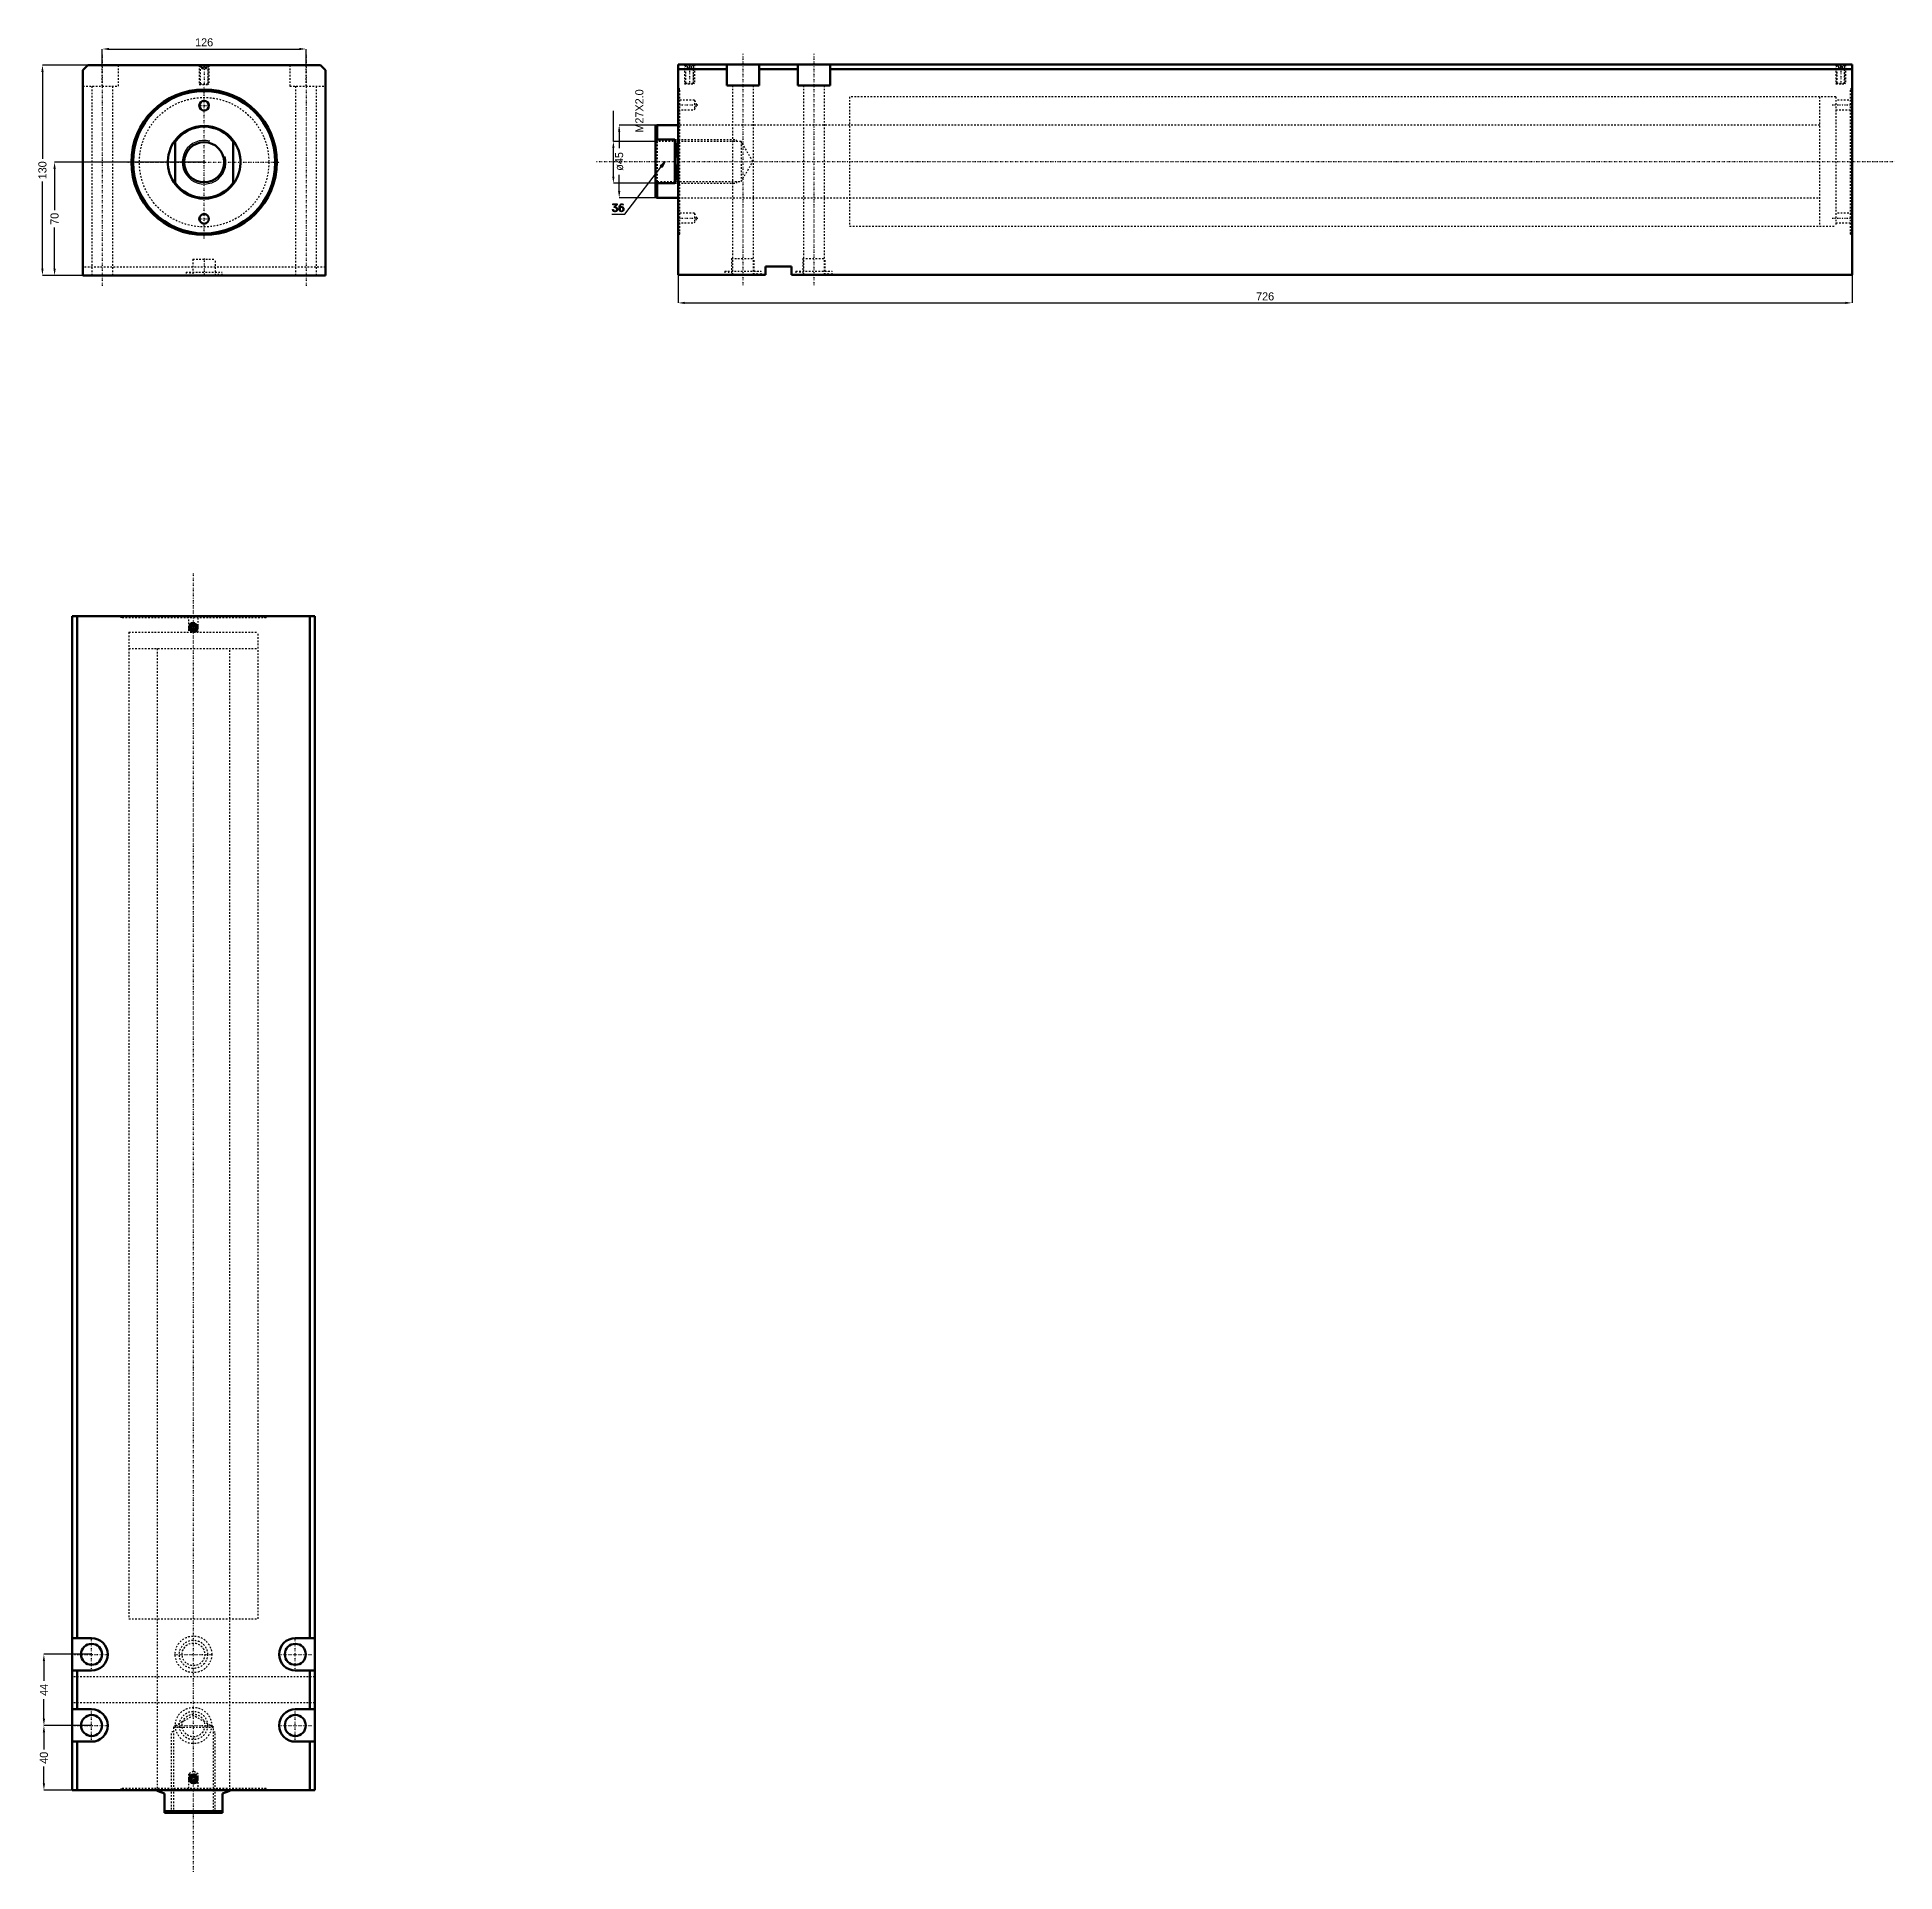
# Model space of a CAD drawing. Header units: millimetres. Extents: x -103 to 1046, y -1057 to 77.
import ezdxf

# ---------------------------------------------------------------- set-up
doc = ezdxf.new("R2010")
doc.units = ezdxf.units.MM
doc.linetypes.add('Center', pattern=[1.5, 0.45, -0.5, 0.05, -0.5])
doc.linetypes.add('Dashed', pattern=[2, 1, -1])
for name, color, linetype, lineweight in [('2d ConnectionPoints', 7, 'Continuous', 50), ('AM_0', 7, 'Continuous', 50), ('AM_5', 3, 'Continuous', 25), ('AM_7', 7, 'Center', 25), ('AM_9', 6, 'Dashed', 25)]:
    doc.layers.add(name, color=color, linetype=linetype, lineweight=lineweight)
doc.dimstyles.new('ISO-25', dxfattribs={"dimtxt": 2.5, "dimasz": 2.5, "dimexe": 1.25, "dimexo": 0.625, "dimtad": 1, "dimtxsty": 'Standard', "dimcen": 2.5, "dimadec": 0, "dimazin": 0, "dimtfac": 1, "dimtmove": 0, "dimatfit": 3, "dimfxl": 0, "dimarcsym": 0})

# ---------------------------------------------------------------- blocks, each defined once
blk = doc.blocks.new('1_JECX_MF_INLA_80_600_0_rod__0_in_JECX_MF_160_INLA_80_600_0__0')
at = {"layer": 'AM_0'}
for p, q in [((-18, -13.5), (-18, 13.5)), ((18, 13.5), (18, -13.5))]:
    blk.add_line(p, q, dxfattribs=at)
for points in [[(-18, 13.5), (-19.1, 11.9), (-20.1, 10.2), (-20.9, 8.4), (-21.5, 6.5), (-22, 4.6), (-22.3, 2.7), (-22.5, 0.7), (-22.5, -1.2), (-22.3, -3.2), (-21.9, -5.1), (-21.4, -7), (-20.7, -8.8), (-19.8, -10.6), (-18.8, -12.3), (-18, -13.5)], [(18, -13.5), (19.1, -11.9), (20.1, -10.2), (20.9, -8.4), (21.5, -6.5), (22, -4.6), (22.3, -2.7), (22.5, -0.7), (22.5, 1.2), (22.3, 3.2), (21.9, 5.1), (21.4, 7), (20.7, 8.8), (19.8, 10.6), (18.8, 12.3), (18, 13.5)]]:
    blk.add_lwpolyline(points, dxfattribs=at)
blk.add_circle((0, 0), 12.4, dxfattribs=at)
for radius, start, end in [(22.5, 36.8699, 143.1301), (22, 35.0968, 144.9032), (22, 215.0968, 324.9032), (22.5, 216.8699, 323.1301)]:
    blk.add_arc((0, 0), radius, start, end, dxfattribs=at)
at = {"layer": 'AM_5'}
blk.add_arc((0, 0), 13.5, 75, 15, dxfattribs=at)
blk = doc.blocks.new('2_JECX_MF_EXLA_80_600_0_body__0_in_JECX_MF_160_INLA_80_600_0__0')
at = {"layer": 'AM_0'}
for p, q in [((-72, 60), (-75, 57)), ((72, 60), (-72, 60)), ((75, 57), (72, 60)), ((-75, 57), (-75, -70)), ((75, -70), (75, 57)), ((-75, -70), (75, -70))]:
    blk.add_line(p, q, dxfattribs=at)
for centre, radius in [((0, 0), 45), ((0, 0), 44), ((0, 35), 3), ((0, -35), 3)]:
    blk.add_circle(centre, radius, dxfattribs=at)
at = {"layer": 'AM_5', "linetype": 'Dashed'}
for p, q in [((-3, 60), (-3, 48)), ((3, 60), (3, 48))]:
    blk.add_line(p, q, dxfattribs=at)
at = {"layer": 'AM_7'}
for p, q in [((-63, 66.5), (-63, -76.5)), ((0, 60.6), (0, 47.4)), ((63, 66.5), (63, -76.5)), ((0, -47.2), (0, 47.2)), ((-3.2, 35), (3.1, 35)), ((-47.2, 0), (47.2, 0)), ((-3.2, -35), (3.1, -35)), ((0, -59.5), (0, -70.5))]:
    blk.add_line(p, q, dxfattribs=at)
at = {"layer": 'AM_9'}
for p, q in [((-63, 47), (-63, 60)), ((-53, 47), (-53, 60)), ((-3, 60), (-2.5, 59.5)), ((-2.5, 59.5), (-2.5, 48.5)), ((-2.5, 59.5), (2.5, 59.5)), ((-1.9, 60), (-2.4, 59.5)), ((-2.4, 59.5), (2.4, 59.5)), ((-2.4, 59.5), (-2.4, 48)), ((-1.4, 58), (-1.4, 60)), ((-1.4, 58), (1.4, 58)), ((-0.7, 58), (-0.7, 60)), ((0.7, 58), (0.7, 60)), ((1.4, 58), (1.4, 60)), ((2.4, 59.5), (1.9, 60)), ((2.4, 48), (2.4, 59.5)), ((2.5, 59.5), (3, 60)), ((2.5, 48.5), (2.5, 59.5)), ((53, 60), (53, 47)), ((63, 47), (63, 60)), ((-75, 47), (-53, 47)), ((-69.5, 47), (-69.5, -70)), ((-56.5, -70), (-56.5, 47)), ((-2.5, 48.5), (-3, 48)), ((-3, 48), (3, 48)), ((-2.5, 48.5), (2.5, 48.5)), ((3, 48), (2.5, 48.5)), ((53, 47), (75, 47)), ((56.5, 47), (56.5, -70)), ((69.5, -70), (69.5, 47)), ((75, -65), (-75, -65)), ((-11.2, -67.9), (11.2, -67.9)), ((-11.2, -67.9), (-11.2, -70)), ((-8.8, -67.9), (-8.8, -70)), ((-7, -60), (7, -60)), ((-7, -60), (-7, -70)), ((7, -70), (7, -60)), ((8.8, -70), (8.8, -67.9)), ((11.2, -70), (11.2, -67.9))]:
    blk.add_line(p, q, dxfattribs=at)
blk.add_circle((0, 0), 40, dxfattribs=at)
blk = doc.blocks.new('*D3')
at = {"layer": 'AM_5', "color": 0, "lineweight": -2}
for p, q in [((-63, 60), (-63, 70)), ((-58.8, 70), (58.8, 70)), ((63, 60), (63, 70))]:
    blk.add_line(p, q, dxfattribs=at)
at = {"layer": 'AM_5', "color": 0}
for points in [[(-58.8, 70.7), (-58.8, 69.3), (-63, 70)], [(58.8, 69.3), (58.8, 70.7), (63, 70)]]:
    blk.add_solid(points, dxfattribs=at)
at = {"layer": 'Defpoints', "color": 0}
for p in [(63, 70), (-63, 60), (63, 60)]:
    blk.add_point(p, dxfattribs=at)
at = {"layer": 'AM_5', "color": 0, "insert": (0, 74.1), "char_height": 5, "attachment_point": 5}
blk.add_mtext('126', dxfattribs=at)
blk = doc.blocks.new('*D4')
at = {"layer": 'AM_5', "color": 0, "lineweight": -2}
for p, q in [((-72, 60), (-100, 60)), ((-100, 55.8), (-100, 2)), ((-100, -65.8), (-100, -12)), ((-75, -70), (-100, -70))]:
    blk.add_line(p, q, dxfattribs=at)
at = {"layer": 'AM_5', "color": 0}
for points in [[(-99.3, 55.8), (-100.7, 55.8), (-100, 60)], [(-100.7, -65.8), (-99.3, -65.8), (-100, -70)]]:
    blk.add_solid(points, dxfattribs=at)
at = {"layer": 'Defpoints', "color": 0}
for p in [(-72, 60), (-100, -70), (-75, -70)]:
    blk.add_point(p, dxfattribs=at)
at = {"layer": 'AM_5', "color": 0, "insert": (-100, -5), "char_height": 5, "attachment_point": 5, "rotation": 90}
blk.add_mtext('130', dxfattribs=at)
blk = doc.blocks.new('*D5')
at = {"layer": 'AM_5', "color": 0, "lineweight": -2}
for p, q in [((0, 0), (-92.5, 0)), ((-92.5, -4.2), (-92.5, -29.7)), ((-92.5, -65.8), (-92.5, -40.3)), ((-75, -70), (-92.5, -70))]:
    blk.add_line(p, q, dxfattribs=at)
at = {"layer": 'AM_5', "color": 0}
for points in [[(-91.8, -4.2), (-93.2, -4.2), (-92.5, 0)], [(-93.2, -65.8), (-91.8, -65.8), (-92.5, -70)]]:
    blk.add_solid(points, dxfattribs=at)
at = {"layer": 'Defpoints', "color": 0}
for p in [(0, 0), (-92.5, -70), (-75, -70)]:
    blk.add_point(p, dxfattribs=at)
at = {"layer": 'AM_5', "color": 0, "insert": (-92.5, -35), "char_height": 5, "attachment_point": 5, "rotation": 90}
blk.add_mtext('70', dxfattribs=at)
blk = doc.blocks.new('1_JECX_MF_INLA_80_600_0_rod__0_in_JECX_MF_160_INLA_80_600_0__4')
at = {"layer": 'AM_0'}
for p, q in [((-22.5, 0), (-22.5, -0.5)), ((22.5, -0.5), (22.5, 0)), ((-18, -2), (-22.5, -0.5)), ((-18, -14), (-18, -2)), ((22.5, -0.5), (18, -2)), ((18, -2), (18, -14)), ((-18, -13), (18, -13)), ((-18, -14), (18, -14))]:
    blk.add_line(p, q, dxfattribs=at)
at = {"layer": 'AM_5', "linetype": 'Dashed'}
for p, q in [((-13.5, -14), (-13.5, 36)), ((-12.4, 36), (-13.5, 36)), ((12.4, 36), (13.5, 36)), ((13.5, -14), (13.5, 36))]:
    blk.add_line(p, q, dxfattribs=at)
at = {"layer": 'AM_7'}
blk.add_line((0, -50.5), (0, 752.5), dxfattribs=at)
at = {"layer": 'AM_9'}
for p, q in [((-40, 716), (40, 716)), ((-40, 716), (-40, 706)), ((40, 706), (40, 716)), ((-40, 706), (40, 706)), ((-22.5, 706), (-22.5, 0)), ((22.5, 0), (22.5, 706)), ((0, 46.2), (-12.4, 39)), ((12.4, 39), (0, 46.2)), ((-12.4, 39), (12.4, 39)), ((-12.4, 39), (-12.4, -12.9)), ((12.4, -12.9), (12.4, 39)), ((-12.4, -12.9), (-13.5, -14)), ((-12.4, -12.9), (12.4, -12.9)), ((13.5, -14), (12.4, -12.9))]:
    blk.add_line(p, q, dxfattribs=at)
blk = doc.blocks.new('2_JECX_MF_EXLA_80_600_0_body__0_in_JECX_MF_160_INLA_80_600_0__4')
at = {"layer": 'AM_0'}
for p, q in [((75, 726), (-75, 726)), ((-75, 726), (-75, 0)), ((-72, 726), (-72, 94)), ((72, 726), (72, 94)), ((75, 726), (75, 0)), ((-0.7, 720.2), (-1.4, 719)), ((-1.4, 719), (-0.7, 717.8)), ((0.7, 720.2), (-0.7, 720.2)), ((-0.7, 717.8), (0.7, 717.8)), ((1.4, 719), (0.7, 720.2)), ((0.7, 717.8), (1.4, 719)), ((-63, 94), (-75, 94)), ((75, 94), (63, 94)), ((-75, 74), (-63, 74)), ((-72, 74), (-72, 50)), ((63, 74), (75, 74)), ((72, 74), (72, 50)), ((-63, 50), (-75, 50)), ((75, 50), (63, 50)), ((-75, 30), (-63, 30)), ((-72, 30), (-72, 0)), ((63, 30), (75, 30)), ((72, 30), (72, 0)), ((75, 0), (-75, 0)), ((-0.7, 8.3), (-1.4, 7)), ((-1.4, 7), (-0.7, 5.8)), ((0.7, 8.3), (-0.7, 8.3)), ((-0.7, 5.8), (0.7, 5.8)), ((1.4, 7), (0.7, 8.3)), ((0.7, 5.8), (1.4, 7))]:
    blk.add_line(p, q, dxfattribs=at)
for centre, radius in [((0, 719), 2.46), ((0, 719), 2.4), ((0, 719), 1.9), ((-63, 84), 6.5), ((63, 84), 6.5), ((-63, 40), 6.5), ((63, 40), 6.5), ((0, 7), 2.46), ((0, 7), 2.4), ((0, 7), 1.9)]:
    blk.add_circle(centre, radius, dxfattribs=at)
for centre, start, end in [((-63, 84), 270, 90), ((63, 84), 90, 270), ((-63, 40), 270, 90), ((63, 40), 90, 270)]:
    blk.add_arc(centre, 10, start, end, dxfattribs=at)
at = {"layer": 'AM_5'}
for centre in [(0, 719), (0, 7)]:
    blk.add_arc(centre, 3, 75, 15, dxfattribs=at)
at = {"layer": 'AM_7'}
for p, q in [((-3.2, 719), (3.1, 719)), ((-63, 73.5), (-63, 94.5)), ((63, 73.5), (63, 94.5)), ((-73.5, 84), (-52.5, 84)), ((-11.8, 84), (11.8, 84)), ((52.5, 84), (73.5, 84)), ((-63, 29.5), (-63, 50.5)), ((63, 29.5), (63, 50.5)), ((-73.5, 40), (-52.5, 40)), ((-11.8, 40), (11.8, 40)), ((52.5, 40), (73.5, 40)), ((-3.2, 7), (3.1, 7))]:
    blk.add_line(p, q, dxfattribs=at)
at = {"layer": 'AM_9'}
for p, q in [((-45, 726), (-45, 725)), ((45, 725), (-45, 725)), ((-44, 726), (-44, 725)), ((-3, 726), (-3, 716)), ((3, 716), (3, 726)), ((44, 725), (44, 726)), ((45, 725), (45, 726)), ((-40, 716), (40, 716)), ((-40, 716), (-40, 106)), ((40, 106), (40, 716)), ((-40, 106), (40, 106)), ((-22.5, 106), (-22.5, 0)), ((22.5, 0), (22.5, 106)), ((75, 70), (-75, 70)), ((75, 54), (-75, 54)), ((0, 11.7), (-3, 10)), ((3, 10), (0, 11.7)), ((45, 1), (-45, 1)), ((-45, 1), (-45, 0)), ((-44, 1), (-44, 0)), ((-3, 10), (3, 10)), ((-3, 10), (-3, 0)), ((3, 0), (3, 10)), ((44, 0), (44, 1)), ((45, 0), (45, 1))]:
    blk.add_line(p, q, dxfattribs=at)
for centre, radius in [((0, 84), 11.3), ((0, 84), 8.75), ((0, 84), 7), ((0, 40), 11.2), ((0, 40), 8.75), ((0, 40), 7)]:
    blk.add_circle(centre, radius, dxfattribs=at)
blk = doc.blocks.new('*D11')
at = {"layer": 'AM_5', "color": 0, "lineweight": -2}
for p, q in [((-69.6, -922.7), (-99.1, -922.7)), ((-99.1, -926.9), (-99.1, -939)), ((-99.1, -962.5), (-99.1, -950.4)), ((-69.6, -966.7), (-99.1, -966.7))]:
    blk.add_line(p, q, dxfattribs=at)
at = {"layer": 'AM_5', "color": 0}
for points in [[(-99.8, -926.9), (-98.4, -926.9), (-99.1, -922.7)], [(-99.8, -962.5), (-98.4, -962.5), (-99.1, -966.7)]]:
    blk.add_solid(points, dxfattribs=at)
at = {"layer": 'Defpoints', "color": 0}
for p in [(-99.1, -922.7), (-69.6, -922.7), (-69.6, -966.7)]:
    blk.add_point(p, dxfattribs=at)
at = {"layer": 'AM_5', "color": 0, "insert": (-99.1, -944.7), "char_height": 5, "attachment_point": 5, "rotation": 90}
blk.add_mtext('44', dxfattribs=at)
blk = doc.blocks.new('*D12')
at = {"layer": 'AM_5', "color": 0, "lineweight": -2}
for p, q in [((-69.6, -966.7), (-99.1, -966.7)), ((-99.1, -970.9), (-99.1, -981.5)), ((-99.1, -1002.5), (-99.1, -992)), ((-81.6, -1006.7), (-99.1, -1006.7))]:
    blk.add_line(p, q, dxfattribs=at)
at = {"layer": 'AM_5', "color": 0}
for points in [[(-99.8, -970.9), (-98.4, -970.9), (-99.1, -966.7)], [(-99.8, -1002.5), (-98.4, -1002.5), (-99.1, -1006.7)]]:
    blk.add_solid(points, dxfattribs=at)
at = {"layer": 'Defpoints', "color": 0}
for p in [(-69.6, -966.7), (-99.1, -1006.7), (-81.6, -1006.7)]:
    blk.add_point(p, dxfattribs=at)
at = {"layer": 'AM_5', "color": 0, "insert": (-99.1, -986.7), "char_height": 5, "attachment_point": 5, "rotation": 90}
blk.add_mtext('40', dxfattribs=at)
blk = doc.blocks.new('1_JECX_MF_INLA_80_600_0_rod__0_in_JECX_MF_160_INLA_80_600_0__2')
at = {"layer": 'AM_0'}
for p, q in [((-13, 22.5), (-14, 22)), ((-14, 22), (-14, -22)), ((-13, 13.5), (-14, 12.6)), ((0, 22.5), (-13, 22.5)), ((-13, 22.5), (-13, 13.5)), ((-2, 13.5), (-13, 13.5)), ((-2, 13.5), (-2, -13.5)), ((-14, -12.6), (-13, -13.5)), ((-14, -22), (-13, -22.5)), ((-13, -13.5), (-2, -13.5)), ((-13, -13.5), (-13, -22.5)), ((-13, -22.5), (0, -22.5))]:
    blk.add_line(p, q, dxfattribs=at)
blk.add_lwpolyline([(-2, -13.5), (-1.6, -11.9), (-1.3, -10.2), (-1.1, -8.4), (-0.9, -6.5), (-0.7, -4.6), (-0.6, -2.7), (-0.5, -0.7), (-0.5, 1.2), (-0.6, 3.2), (-0.7, 5.1), (-0.9, 7), (-1.1, 8.8), (-1.4, 10.6), (-1.7, 12.3), (-2, 13.5)], dxfattribs=at)
at = {"layer": 'AM_5', "linetype": 'Dashed'}
for p, q in [((-14, 13.5), (36, 13.5)), ((36, 12.4), (36, 13.5)), ((-14, -13.5), (36, -13.5)), ((36, -12.4), (36, -13.5))]:
    blk.add_line(p, q, dxfattribs=at)
at = {"layer": 'AM_7'}
blk.add_line((-50.5, 0), (752.5, 0), dxfattribs=at)
at = {"layer": 'AM_9'}
for p, q in [((716, 40), (706, 40)), ((706, 40), (706, -40)), ((716, 40), (716, -40)), ((-12.9, 12.4), (-14, 13.5)), ((39, 12.4), (-12.9, 12.4)), ((-12.9, 12.4), (-12.9, -12.4)), ((706, 22.5), (0, 22.5)), ((46.2, 0), (39, 12.4)), ((39, 12.4), (39, -12.4)), ((39, -12.4), (46.2, 0)), ((-14, -13.5), (-12.9, -12.4)), ((-12.9, -12.4), (39, -12.4)), ((0, -22.5), (706, -22.5)), ((706, -40), (716, -40))]:
    blk.add_line(p, q, dxfattribs=at)
blk = doc.blocks.new('2_JECX_MF_EXLA_80_600_0_body__0_in_JECX_MF_160_INLA_80_600_0__2')
at = {"layer": 'AM_0'}
for p, q in [((0, -70), (0, 60)), ((726, 60), (0, 60)), ((30, 47), (30, 60)), ((50, 47), (50, 60)), ((74, 47), (74, 60)), ((94, 47), (94, 60)), ((726, -70), (726, 60)), ((30, 57), (0, 57)), ((30, 47), (50, 47)), ((74, 57), (50, 57)), ((74, 47), (94, 47)), ((726, 57), (94, 57)), ((70, -65), (54, -65)), ((54, -65), (54, -70)), ((70, -70), (70, -65)), ((54, -70), (0, -70)), ((726, -70), (70, -70))]:
    blk.add_line(p, q, dxfattribs=at)
at = {"layer": 'AM_5', "linetype": 'Dashed'}
for p, q in [((4, 60), (4, 48)), ((10, 60), (10, 48)), ((716, 60), (716, 48)), ((722, 60), (722, 48))]:
    blk.add_line(p, q, dxfattribs=at)
at = {"layer": 'AM_7'}
for p, q in [((7, 60.6), (7, 47.4)), ((40, 66.5), (40, -76.5)), ((84, 66.5), (84, -76.5)), ((719, 60.6), (719, 47.4)), ((-0.6, 35), (12.3, 35)), ((713.7, 35), (726.6, 35)), ((-0.6, -35), (12.3, -35)), ((713.7, -35), (726.6, -35))]:
    blk.add_line(p, q, dxfattribs=at)
at = {"layer": 'AM_9'}
for p, q in [((4, 60), (4.5, 59.5)), ((4.5, 59.5), (4.5, 48.5)), ((4.5, 59.5), (9.5, 59.5)), ((5.1, 60), (4.6, 59.5)), ((4.6, 59.5), (4.6, 48)), ((4.6, 59.5), (9.4, 59.5)), ((5.8, 58), (5.8, 60)), ((5.8, 58), (8.2, 58)), ((7, 58), (7, 60)), ((8.2, 58), (8.2, 60)), ((9.4, 59.5), (8.9, 60)), ((9.4, 48), (9.4, 59.5)), ((9.5, 59.5), (10, 60)), ((9.5, 48.5), (9.5, 59.5)), ((716, 60), (716.5, 59.5)), ((716.5, 59.5), (716.5, 48.5)), ((716.5, 59.5), (721.5, 59.5)), ((717.1, 60), (716.6, 59.5)), ((716.6, 59.5), (721.4, 59.5)), ((716.6, 59.5), (716.6, 48)), ((717.8, 58), (717.8, 60)), ((717.8, 58), (720.2, 58)), ((719, 58), (719, 60)), ((720.2, 58), (720.2, 60)), ((721.4, 59.5), (720.9, 60)), ((721.4, 48), (721.4, 59.5)), ((721.5, 59.5), (722, 60)), ((721.5, 48.5), (721.5, 59.5)), ((4.5, 48.5), (4, 48)), ((4, 48), (10, 48)), ((4.5, 48.5), (9.5, 48.5)), ((10, 48), (9.5, 48.5)), ((33.5, 47), (33.5, -70)), ((46.5, -70), (46.5, 47)), ((77.5, 47), (77.5, -70)), ((90.5, -70), (90.5, 47)), ((716.5, 48.5), (716, 48)), ((716, 48), (722, 48)), ((716.5, 48.5), (721.5, 48.5)), ((722, 48), (721.5, 48.5)), ((1, 45), (0, 45)), ((1, 44), (0, 44)), ((10, 38), (0, 38)), ((1, -45), (1, 45)), ((11.7, 35), (10, 38)), ((10, 38), (10, 32)), ((10, 32), (11.7, 35)), ((716, 40), (106, 40)), ((106, 40), (106, -40)), ((716, 40), (716, -40)), ((726, 38), (716, 38)), ((725, -45), (725, 45)), ((726, 45), (725, 45)), ((726, 44), (725, 44)), ((0, 32), (10, 32)), ((716, 32), (726, 32)), ((106, 22.5), (0, 22.5)), ((0, -22.5), (106, -22.5)), ((10, -32), (0, -32)), ((11.7, -35), (10, -32)), ((10, -32), (10, -38)), ((726, -32), (716, -32)), ((0, -38), (10, -38)), ((0, -44), (1, -44)), ((0, -45), (1, -45)), ((10, -38), (11.7, -35)), ((106, -40), (716, -40)), ((716, -38), (726, -38)), ((725, -44), (726, -44)), ((725, -45), (726, -45)), ((28.8, -67.9), (51.3, -67.9)), ((28.8, -67.9), (28.8, -70)), ((31.2, -67.9), (31.2, -70)), ((33, -60), (47, -60)), ((33, -60), (33, -70)), ((47, -70), (47, -60)), ((48.8, -70), (48.8, -67.9)), ((51.3, -70), (51.3, -67.9)), ((72.8, -67.9), (95.2, -67.9)), ((72.8, -67.9), (72.8, -70)), ((75.2, -67.9), (75.2, -70)), ((77, -60), (91, -60)), ((77, -60), (77, -70)), ((91, -70), (91, -60)), ((92.8, -70), (92.8, -67.9)), ((95.2, -70), (95.2, -67.9))]:
    blk.add_line(p, q, dxfattribs=at)
blk = doc.blocks.new('*D19')
at = {"layer": 'AM_5', "color": 0, "lineweight": -2}
for p, q in [((293.2, -69.5), (293.2, -87)), ((1019.2, -69.5), (1019.2, -87)), ((297.3, -87), (1015, -87))]:
    blk.add_line(p, q, dxfattribs=at)
at = {"layer": 'AM_5', "color": 0}
for points in [[(297.3, -86.3), (297.3, -87.7), (293.2, -87)], [(1015, -86.3), (1015, -87.7), (1019.2, -87)]]:
    blk.add_solid(points, dxfattribs=at)
at = {"layer": 'Defpoints', "color": 0}
for p in [(293.2, -69.5), (1019.2, -69.5), (1019.2, -87)]:
    blk.add_point(p, dxfattribs=at)
at = {"layer": 'AM_5', "color": 0, "insert": (656.2, -83), "char_height": 5, "attachment_point": 5}
blk.add_mtext('726', dxfattribs=at)
blk = doc.blocks.new('*D20')
at = {"layer": 'AM_5', "color": 0, "lineweight": -2}
for p, q in [((280.2, 23), (256.7, 23)), ((256.7, 18.8), (256.7, 8.6)), ((256.7, -17.9), (256.7, -7.7)), ((280.2, -22), (256.7, -22))]:
    blk.add_line(p, q, dxfattribs=at)
at = {"layer": 'AM_5', "color": 0}
for points in [[(256, 18.8), (257.4, 18.8), (256.7, 23)], [(256, -17.9), (257.4, -17.9), (256.7, -22)]]:
    blk.add_solid(points, dxfattribs=at)
at = {"layer": 'Defpoints', "color": 0}
for p in [(256.7, 23), (280.2, 23), (280.2, -22)]:
    blk.add_point(p, dxfattribs=at)
at = {"layer": 'AM_5', "color": 0, "insert": (256.7, 0.5), "char_height": 5, "attachment_point": 5, "rotation": 90}
blk.add_mtext('ø45', dxfattribs=at)
blk = doc.blocks.new('*D21')
at = {"layer": 'AM_5', "color": 0, "lineweight": -2}
for p, q in [((253.1, 12.9), (253.1, 31.7)), ((280.3, 12.9), (253.1, 12.9)), ((253.1, -8.9), (253.1, 8.7)), ((279.2, -13), (253.1, -13))]:
    blk.add_line(p, q, dxfattribs=at)
at = {"layer": 'AM_5', "color": 0}
for points in [[(252.4, 8.7), (253.8, 8.7), (253.1, 12.9)], [(252.4, -8.9), (253.8, -8.9), (253.1, -13)]]:
    blk.add_solid(points, dxfattribs=at)
at = {"layer": 'Defpoints', "color": 0}
for p in [(280.3, 12.9), (253.1, -13), (279.2, -13)]:
    blk.add_point(p, dxfattribs=at)
at = {"layer": 'AM_5', "color": 0, "insert": (269.2, 31.7), "char_height": 5, "attachment_point": 5, "rotation": 90}
blk.add_mtext('M27X2.0', dxfattribs=at)

msp = doc.modelspace()

# ---------------------------------------------------------------- linework, layer by layer
at = {"layer": '2d ConnectionPoints'}
for p in [(0, 0), (293.181, 0.458), (-6.613, -1006.711)]:
    msp.add_point(p, dxfattribs=at)
at = {"layer": 'AM_5'}
for p, q in [((260.181, -32.042), (285.181, 0.458)), ((252.181, -32.042), (260.181, -32.042))]:
    msp.add_line(p, q, dxfattribs=at)
for points in [[(285.181, 0.458), (283.301, -3.353), (281.98, -2.336), (285.181, 0.458)], [(253.113, -29.235), (253.113, -29.235), (253.119, -29.346), (253.148, -29.5), (253.148, -29.5), (253.202, -29.642), (253.251, -29.729), (253.251, -29.729), (253.31, -29.81), (253.413, -29.916), (253.413, -29.916), (253.532, -30.005), (253.62, -30.054), (253.62, -30.054), (253.714, -30.095), (253.859, -30.14), (253.859, -30.14), (254.01, -30.164), (254.114, -30.168), (254.114, -30.168), (254.225, -30.163), (254.385, -30.139), (254.385, -30.139), (254.539, -30.094), (254.638, -30.053), (254.638, -30.053), (254.731, -30.003), (254.857, -29.913), (254.857, -29.913), (254.965, -29.806), (255.028, -29.724), (255.028, -29.724), (255.08, -29.637), (255.137, -29.496), (255.137, -29.496), (255.168, -29.343), (255.174, -29.235), (255.174, -29.235), (255.166, -29.082), (255.123, -28.869), (255.123, -28.869), (255.043, -28.679), (254.969, -28.564), (254.969, -28.564), (254.881, -28.46), (254.727, -28.324), (254.727, -28.324), (254.545, -28.212), (254.408, -28.151), (254.408, -28.151), (254.262, -28.102), (254.029, -28.048), (254.029, -28.048), (253.778, -28.019), (253.601, -28.013), (253.601, -27.558), (254.92, -26.265), (252.717, -26.265), (252.717, -25.829), (255.538, -25.829), (255.538, -26.284), (254.189, -27.617), (254.189, -27.617), (254.483, -27.685), (254.858, -27.832), (254.858, -27.832), (255.153, -28.033), (255.305, -28.197), (255.305, -28.197), (255.427, -28.379), (255.558, -28.677), (255.558, -28.677), (255.628, -29.002), (255.642, -29.235), (255.642, -29.235), (255.633, -29.404), (255.585, -29.638), (255.585, -29.638), (255.496, -29.851), (255.414, -29.981), (255.414, -29.981), (255.318, -30.101), (255.154, -30.256), (255.154, -30.256), (254.966, -30.384), (254.828, -30.454), (254.828, -30.454), (254.683, -30.511), (254.46, -30.574), (254.46, -30.574), (254.231, -30.607), (254.075, -30.613), (254.075, -30.613), (253.924, -30.607), (253.704, -30.574), (253.704, -30.574), (253.494, -30.512), (253.359, -30.456), (253.359, -30.456), (253.231, -30.387), (253.058, -30.26), (253.058, -30.26), (252.909, -30.105), (252.822, -29.986), (252.822, -29.986), (252.749, -29.856), (252.67, -29.642), (252.67, -29.642), (252.627, -29.406), (252.619, -29.235), (253.113, -29.235)], [(258.147, -30.581), (258.147, -30.581), (257.927, -30.571), (257.634, -30.517), (257.634, -30.517), (257.386, -30.418), (257.245, -30.326), (257.245, -30.326), (257.122, -30.216), (256.968, -30.024), (256.968, -30.024), (256.85, -29.799), (256.792, -29.63), (256.792, -29.63), (256.746, -29.447), (256.697, -29.144), (256.697, -29.144), (256.67, -28.808), (256.665, -28.566), (256.665, -28.566), (256.681, -28.068), (256.763, -27.406), (256.763, -27.406), (256.915, -26.844), (257.056, -26.525), (257.056, -26.525), (257.231, -26.258), (257.561, -25.969), (257.561, -25.969), (257.971, -25.813), (258.29, -25.784), (258.29, -25.784), (258.443, -25.788), (258.653, -25.812), (258.653, -25.812), (258.839, -25.857), (258.95, -25.898), (258.95, -25.898), (259.052, -25.946), (259.196, -26.03), (259.196, -26.03), (259.327, -26.127), (259.408, -26.2), (259.05, -26.492), (259.05, -26.492), (259.004, -26.439), (258.922, -26.367), (258.922, -26.367), (258.824, -26.305), (258.75, -26.27), (258.75, -26.27), (258.669, -26.24), (258.538, -26.208), (258.538, -26.208), (258.394, -26.19), (258.29, -26.187), (258.29, -26.187), (258.126, -26.2), (257.908, -26.266), (257.908, -26.266), (257.723, -26.391), (257.619, -26.505), (257.619, -26.505), (257.528, -26.637), (257.414, -26.85), (257.414, -26.85), (257.328, -27.083), (257.286, -27.248), (257.286, -27.248), (257.251, -27.421), (257.208, -27.694), (257.208, -27.694), (257.175, -27.982), (257.159, -28.182), (257.159, -28.182), (257.231, -28.043), (257.354, -27.859), (257.354, -27.859), (257.494, -27.708), (257.596, -27.625), (257.596, -27.625), (257.705, -27.557), (257.882, -27.482), (257.882, -27.482), (258.075, -27.442), (258.212, -27.435), (258.212, -27.435), (258.373, -27.444), (258.6, -27.491), (258.6, -27.491), (258.81, -27.579), (258.94, -27.661), (258.94, -27.661), (259.06, -27.757), (259.219, -27.924), (259.219, -27.924), (259.352, -28.117), (259.426, -28.26), (259.426, -28.26), (259.487, -28.412), (259.554, -28.647), (259.554, -28.647), (259.59, -28.892), (259.596, -29.06), (259.596, -29.06), (259.589, -29.235), (259.55, -29.483), (259.55, -29.483), (259.477, -29.712), (259.409, -29.854), (259.409, -29.854), (259.329, -29.987), (259.186, -30.162), (259.186, -30.162), (259.018, -30.308), (258.891, -30.391), (258.891, -30.391), (258.755, -30.459), (258.539, -30.533), (258.539, -30.533), (258.309, -30.573), (258.147, -30.581)], [(258.153, -30.171), (258.153, -30.171), (258.271, -30.166), (258.432, -30.136), (258.432, -30.136), (258.578, -30.08), (258.665, -30.028), (258.665, -30.028), (258.745, -29.967), (258.849, -29.857), (258.849, -29.857), (258.935, -29.728), (258.982, -29.63), (258.982, -29.63), (259.021, -29.525), (259.063, -29.355), (259.063, -29.355), (259.085, -29.171), (259.089, -29.04), (259.089, -29.04), (259.085, -28.918), (259.064, -28.744), (259.064, -28.744), (259.025, -28.581), (258.989, -28.478), (258.989, -28.478), (258.944, -28.382), (258.863, -28.254), (258.863, -28.254), (258.763, -28.144), (258.686, -28.082), (258.686, -28.082), (258.602, -28.029), (258.462, -27.972), (258.462, -27.972), (258.306, -27.941), (258.192, -27.935), (258.192, -27.935), (258.075, -27.942), (257.91, -27.974), (257.91, -27.974), (257.76, -28.035), (257.667, -28.091), (257.667, -28.091), (257.583, -28.158), (257.47, -28.275), (257.47, -28.275), (257.377, -28.413), (257.325, -28.515), (257.325, -28.515), (257.281, -28.625), (257.234, -28.8), (257.234, -28.8), (257.209, -28.987), (257.204, -29.118), (257.204, -29.118), (257.209, -29.238), (257.232, -29.407), (257.232, -29.407), (257.275, -29.565), (257.315, -29.663), (257.315, -29.663), (257.363, -29.754), (257.451, -29.876), (257.451, -29.876), (257.557, -29.978), (257.638, -30.036), (257.638, -30.036), (257.727, -30.085), (257.873, -30.138), (257.873, -30.138), (258.036, -30.166), (258.153, -30.171)]]:
    msp.add_lwpolyline(points, dxfattribs=at)

# ---------------------------------------------------------------- block references
for name, p in [('2_JECX_MF_EXLA_80_600_0_body__0_in_JECX_MF_160_INLA_80_600_0__0', (0, 0)), ('2_JECX_MF_EXLA_80_600_0_body__0_in_JECX_MF_160_INLA_80_600_0__2', (293.181, 0.458)), ('1_JECX_MF_INLA_80_600_0_rod__0_in_JECX_MF_160_INLA_80_600_0__2', (293.181, 0.458)), ('1_JECX_MF_INLA_80_600_0_rod__0_in_JECX_MF_160_INLA_80_600_0__0', (0, 0)), ('1_JECX_MF_INLA_80_600_0_rod__0_in_JECX_MF_160_INLA_80_600_0__4', (-6.613, -1006.711)), ('2_JECX_MF_EXLA_80_600_0_body__0_in_JECX_MF_160_INLA_80_600_0__4', (-6.613, -1006.711))]:
    msp.add_blockref(name, p)

# ---------------------------------------------------------------- dimensions: what is measured, and where the dimension line sits
for base, p1, p2, text, picture, middle in [((63, 70), (-63, 60), (63, 60), '126', '*D3', (0, 70)), ((1019.181, -87.042), (293.181, -69.542), (1019.181, -69.542), '726', '*D19', (656.181, -87.042))]:
    dim = msp.add_linear_dim(base=base, p1=p1, p2=p2, text=text, dimstyle='ISO-25', override={"dimtxt": 5, "dimasz": 4.166667, "dimexe": 0, "dimexo": 0, "dimgap": 1.5}, dxfattribs=at)
    dim.commit()
    dim.dimension.update_dxf_attribs({"geometry": picture, "text_midpoint": middle, "dimtype": 160})
for base, p1, p2, text, picture, middle in [((-100, -70), (-72, 60), (-75, -70), '130', '*D4', (-100, -5)), ((253.097, -13.042), (280.263, 12.876), (279.181, -13.042), 'M27X2.0', '*D21', (269.181, 31.709)), ((256.681, 22.958), (280.181, -22.042), (280.181, 22.958), 'ø45', '*D20', (256.681, 0.458)), ((-92.5, -70), (0, 0), (-75, -70), '70', '*D5', (-92.5, -35)), ((-99.113, -922.711), (-69.613, -966.711), (-69.613, -922.711), '44', '*D11', (-99.113, -944.711)), ((-99.113, -1006.711), (-69.613, -966.711), (-81.613, -1006.711), '40', '*D12', (-99.113, -986.711))]:
    dim = msp.add_linear_dim(base=base, p1=p1, p2=p2, angle=90, text=text, dimstyle='ISO-25', override={"dimtxt": 5, "dimasz": 4.166667, "dimexe": 0, "dimexo": 0, "dimgap": 1.5}, dxfattribs=at)
    dim.commit()
    dim.dimension.update_dxf_attribs({"geometry": picture, "text_midpoint": middle, "dimtype": 160, "text_rotation": 90})

doc.saveas('drawing.dxf')
